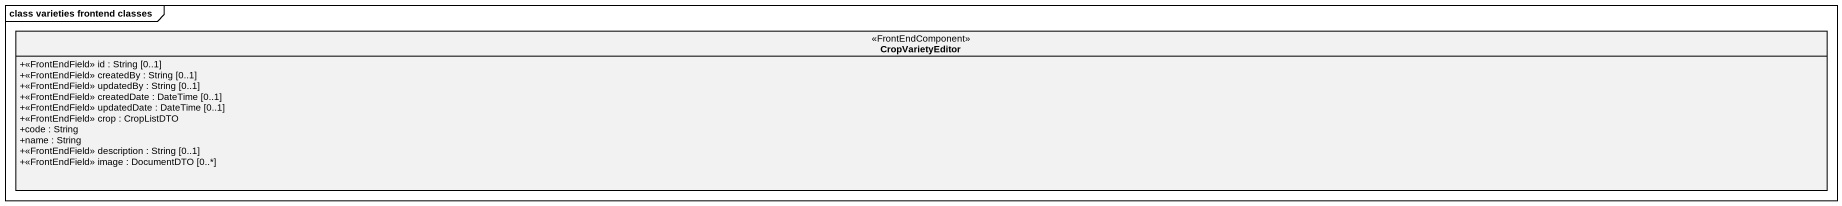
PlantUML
@startuml
mainframe class varieties frontend classes
hide circle
hide empty members
skinparam classAttributeIconSize 0
class CropVarietyEditor <<FrontEndComponent>> {
  +<<FrontEndField>> id : String [0..1]
  +<<FrontEndField>> createdBy : String [0..1]
  +<<FrontEndField>> updatedBy : String [0..1]
  +<<FrontEndField>> createdDate : DateTime [0..1]
  +<<FrontEndField>> updatedDate : DateTime [0..1]
  +<<FrontEndField>> crop : CropListDTO
  +code : String
  +name : String
  +<<FrontEndField>> description : String [0..1]
  +<<FrontEndField>> image : DocumentDTO [0..*]
}
@enduml
